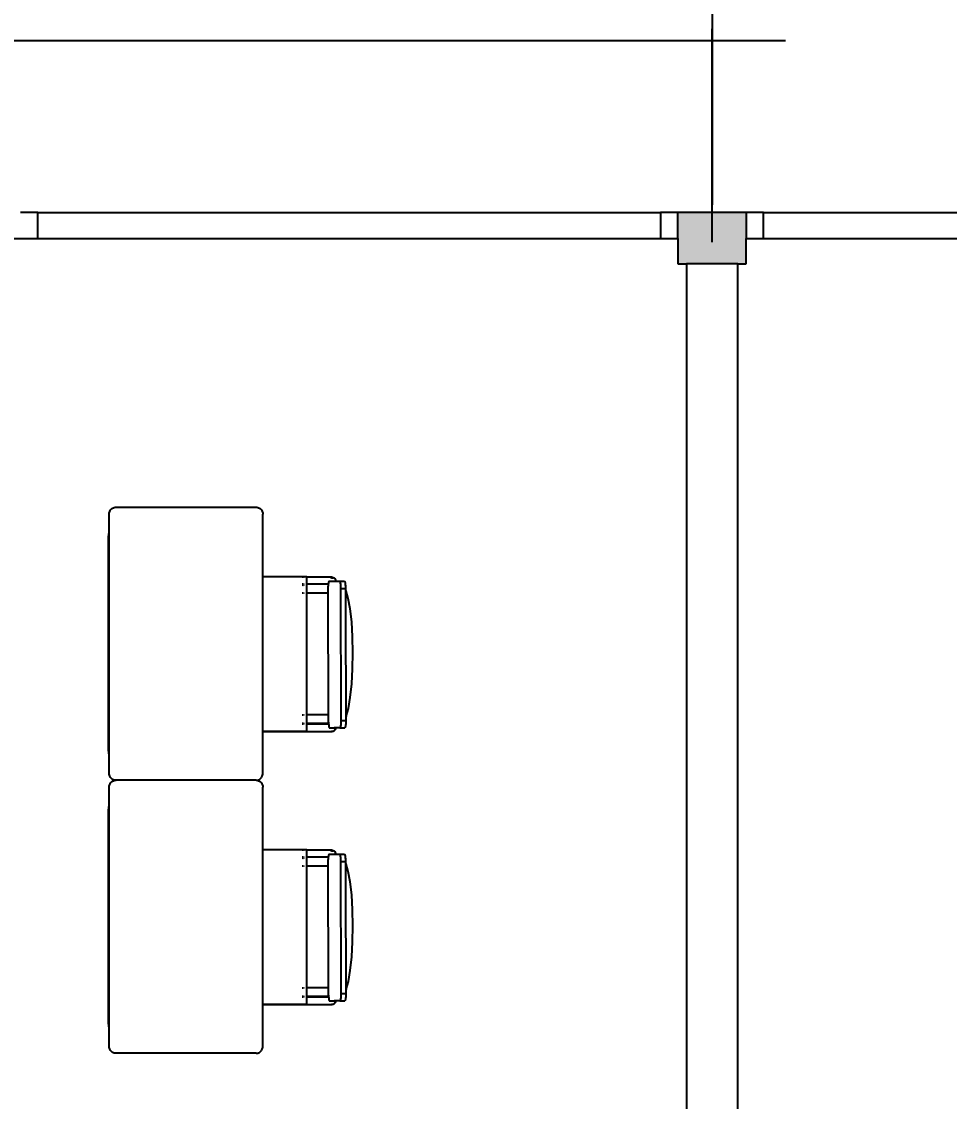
# Model space of a CAD drawing. Header units: metres. Extents: x 258817 to 259192, y 1878716 to 1878911.
# Drawn here: x 259021.927 to 259024.645, y 1878828.017 to 1878831.181 of the extents above; entities that cross this region are included whole.
import ezdxf

# ---------------------------------------------------------------- set-up
doc = ezdxf.new("R2010")
doc.units = ezdxf.units.M
doc.header["$MEASUREMENT"] = 0
for name, pattern in [('ACAD_ISO04W100', [30, 24, -3, 0, -3]), ('DASHED2', [0.375, 0.25, -0.125]), ('PHANTOM2', [1.25, 0.625, -0.125, 0.125, -0.125, 0.125, -0.125])]:
    doc.linetypes.add(name, pattern=pattern)
doc.layers.add('.3EJES', color=1, linetype='Continuous', lineweight=20)
for name, color, linetype in [('07-Ejes', 8, 'Continuous'), ('SectionCutEdges', 1, 'Continuous'), ('Vistas', 7, 'Continuous')]:
    doc.layers.add(name, color=color, linetype=linetype)
doc.styles.add('100 dani medio', font='trebuc.ttf', dxfattribs={"height": 2})
doc.styles.add('dani-100Textos', font='techb___.ttf', dxfattribs={"height": 0.25})
doc.dimstyles.new('A100', dxfattribs={"dimscale": 0, "dimtxt": 2.5, "dimasz": 1, "dimexe": 0.5, "dimexo": 0.625, "dimgap": 0.4, "dimtad": 1, "dimdsep": 46, "dimtxsty": '100 dani medio', "dimblk": 'ARCHTICK', "dimcen": 2.5, "dimclrd": 1, "dimclre": 1, "dimclrt": 3, "dimadec": 0, "dimazin": 0, "dimtfac": 1, "dimtmove": 1, "dimatfit": 3, "dimfxl": 1, "dimarcsym": 0})

# ---------------------------------------------------------------- blocks, each defined once
blk = doc.blocks.new('bANCAS')
for p, q in [((259022.1916, 1878829.7536), (259022.1938, 1878829.755)), ((259022.1938, 1878829.755), (259022.1961, 1878829.7562)), ((259022.1961, 1878829.7562), (259022.1986, 1878829.757)), ((259022.1986, 1878829.757), (259022.2012, 1878829.7576)), ((259022.2012, 1878829.7576), (259022.2038, 1878829.7577)), ((259022.2038, 1878829.7577), (259022.6138, 1878829.7577)), ((259022.6138, 1878829.7577), (259022.6164, 1878829.7576)), ((259022.6164, 1878829.7576), (259022.6189, 1878829.757)), ((259022.6189, 1878829.757), (259022.6214, 1878829.7562)), ((259022.6214, 1878829.7562), (259022.6238, 1878829.755)), ((259022.6238, 1878829.755), (259022.6259, 1878829.7536)), ((259022.1838, 1878829.7377), (259022.1839, 1878829.7403)), ((259022.1838, 1878828.9777), (259022.1838, 1878829.7377)), ((259022.1839, 1878829.7403), (259022.1844, 1878829.7429)), ((259022.1844, 1878829.7429), (259022.1853, 1878829.7454)), ((259022.1853, 1878829.7454), (259022.1864, 1878829.7477)), ((259022.1864, 1878829.7477), (259022.1879, 1878829.7499)), ((259022.1879, 1878829.7499), (259022.1896, 1878829.7519)), ((259022.1896, 1878829.7519), (259022.1916, 1878829.7536)), ((259022.6259, 1878829.7536), (259022.6279, 1878829.7519)), ((259022.6279, 1878829.7519), (259022.6296, 1878829.7499)), ((259022.6296, 1878829.7499), (259022.6311, 1878829.7477)), ((259022.6311, 1878829.7477), (259022.6322, 1878829.7454)), ((259022.6322, 1878829.7454), (259022.6331, 1878829.7429)), ((259022.6331, 1878829.7429), (259022.6336, 1878829.7403)), ((259022.6336, 1878829.7403), (259022.6338, 1878829.7377)), ((259022.6338, 1878828.9777), (259022.6338, 1878829.7377)), ((259022.1818, 1878829.6695), (259022.1824, 1878829.6783)), ((259022.1818, 1878829.0468), (259022.1818, 1878829.6695)), ((259022.1824, 1878829.6783), (259022.1838, 1878829.6851)), ((259022.7625, 1878829.5539), (259022.6338, 1878829.5539)), ((259022.7501, 1878829.5525), (259022.749, 1878829.5525)), ((259022.7518, 1878829.5525), (259022.7506, 1878829.5525)), ((259022.7531, 1878829.5525), (259022.7525, 1878829.5525)), ((259022.7549, 1878829.5525), (259022.7543, 1878829.5525)), ((259022.756, 1878829.5525), (259022.7554, 1878829.5525)), ((259022.7625, 1878829.5525), (259022.7625, 1878829.5539)), ((259022.8373, 1878829.5525), (259022.7625, 1878829.5525)), ((259022.7626, 1878829.5508), (259022.7625, 1878829.5525)), ((259022.7625, 1878829.5489), (259022.7626, 1878829.5508)), ((259022.7625, 1878829.1019), (259022.7625, 1878829.5489)), ((259022.8257, 1878829.5348), (259022.8255, 1878829.5335)), ((259022.8255, 1878829.5335), (259022.8255, 1878829.5325)), ((259022.8259, 1878829.5367), (259022.8257, 1878829.5352)), ((259022.8257, 1878829.5352), (259022.8257, 1878829.5348)), ((259022.826, 1878829.5376), (259022.8259, 1878829.5367)), ((259022.8261, 1878829.538), (259022.826, 1878829.5376)), ((259022.8263, 1878829.5391), (259022.8261, 1878829.538)), ((259022.8266, 1878829.54), (259022.8263, 1878829.5391)), ((259022.8269, 1878829.5406), (259022.8266, 1878829.54)), ((259022.8271, 1878829.541), (259022.8269, 1878829.5406)), ((259022.8274, 1878829.5411), (259022.8271, 1878829.541)), ((259022.8274, 1878829.5411), (259022.8471, 1878829.5412)), ((259022.8319, 1878829.5508), (259022.8322, 1878829.5511)), ((259022.8322, 1878829.5511), (259022.8344, 1878829.5521)), ((259022.8347, 1878829.5508), (259022.8349, 1878829.5509)), ((259022.8349, 1878829.5509), (259022.8372, 1878829.5512)), ((259022.8372, 1878829.5512), (259022.8395, 1878829.5508)), ((259022.8373, 1878829.5525), (259022.8399, 1878829.5521)), ((259022.8399, 1878829.5521), (259022.8423, 1878829.5508)), ((259022.8423, 1878829.5508), (259022.8443, 1878829.5489)), ((259022.8443, 1878829.5489), (259022.8459, 1878829.5465)), ((259022.8459, 1878829.5465), (259022.8468, 1878829.5436)), ((259022.8468, 1878829.5436), (259022.8471, 1878829.5412)), ((259022.8471, 1878829.5412), (259022.8586, 1878829.5412)), ((259022.8586, 1878829.5412), (259022.8727, 1878829.5413)), ((259022.8586, 1878829.5412), (259022.859, 1878829.541)), ((259022.859, 1878829.541), (259022.8593, 1878829.5405)), ((259022.8593, 1878829.5405), (259022.8597, 1878829.5396)), ((259022.8597, 1878829.5396), (259022.8601, 1878829.5383)), ((259022.8601, 1878829.5383), (259022.8604, 1878829.5367)), ((259022.8604, 1878829.5367), (259022.8607, 1878829.5348)), ((259022.8607, 1878829.5348), (259022.861, 1878829.5326)), ((259022.8727, 1878829.5413), (259022.8731, 1878829.5411)), ((259022.8731, 1878829.5411), (259022.8735, 1878829.5405)), ((259022.8735, 1878829.5405), (259022.8739, 1878829.5396)), ((259022.8739, 1878829.5396), (259022.8742, 1878829.5383)), ((259022.8742, 1878829.5383), (259022.8746, 1878829.5367)), ((259022.8746, 1878829.5367), (259022.8749, 1878829.5348)), ((259022.8749, 1878829.5348), (259022.8751, 1878829.5327)), ((259022.7501, 1878829.5322), (259022.749, 1878829.5322)), ((259022.7501, 1878829.5292), (259022.749, 1878829.5292)), ((259022.7501, 1878829.5063), (259022.749, 1878829.5063)), ((259022.7518, 1878829.5322), (259022.7506, 1878829.5322)), ((259022.7506, 1878829.5292), (259022.7518, 1878829.5292)), ((259022.7518, 1878829.5063), (259022.7506, 1878829.5063)), ((259022.7531, 1878829.5322), (259022.7525, 1878829.5322)), ((259022.7531, 1878829.5292), (259022.7525, 1878829.5292)), ((259022.7531, 1878829.5063), (259022.7525, 1878829.5063)), ((259022.7549, 1878829.5322), (259022.7543, 1878829.5322)), ((259022.7549, 1878829.5292), (259022.7543, 1878829.5292)), ((259022.7549, 1878829.5063), (259022.7543, 1878829.5063)), ((259022.756, 1878829.5322), (259022.7554, 1878829.5322)), ((259022.756, 1878829.5292), (259022.7554, 1878829.5292)), ((259022.756, 1878829.5063), (259022.7554, 1878829.5063)), ((259022.8254, 1878829.5322), (259022.7625, 1878829.5322)), ((259022.8253, 1878829.5063), (259022.7625, 1878829.5063)), ((259022.8253, 1878829.5292), (259022.8247, 1878829.5292)), ((259022.8254, 1878829.5307), (259022.8253, 1878829.5305)), ((259022.8253, 1878829.5305), (259022.8253, 1878829.5299)), ((259022.8253, 1878829.5299), (259022.8253, 1878829.5298)), ((259022.8253, 1878829.5298), (259022.8253, 1878829.5296)), ((259022.8253, 1878829.5296), (259022.8253, 1878829.5292)), ((259022.8253, 1878829.5292), (259022.8253, 1878829.5279)), ((259022.8253, 1878829.5279), (259022.8253, 1878829.526)), ((259022.8253, 1878829.5257), (259022.8253, 1878829.526)), ((259022.8253, 1878829.5226), (259022.8253, 1878829.5257)), ((259022.8253, 1878829.5193), (259022.8253, 1878829.5226)), ((259022.8253, 1878829.5159), (259022.8253, 1878829.5193)), ((259022.8253, 1878829.5128), (259022.8253, 1878829.5159)), ((259022.8253, 1878829.5101), (259022.8253, 1878829.5128)), ((259022.8253, 1878829.508), (259022.8253, 1878829.5101)), ((259022.8253, 1878829.5067), (259022.8253, 1878829.508)), ((259022.8253, 1878829.5063), (259022.8253, 1878829.5067)), ((259022.8262, 1878829.1494), (259022.8253, 1878829.5063)), ((259022.8255, 1878829.5325), (259022.8254, 1878829.5322)), ((259022.8254, 1878829.5322), (259022.8254, 1878829.5318)), ((259022.8254, 1878829.5318), (259022.8254, 1878829.5307)), ((259022.861, 1878829.5326), (259022.8612, 1878829.5302)), ((259022.8612, 1878829.5302), (259022.8614, 1878829.5277)), ((259022.8614, 1878829.5277), (259022.8615, 1878829.5249)), ((259022.8615, 1878829.5249), (259022.8616, 1878829.5221)), ((259022.8616, 1878829.5221), (259022.8616, 1878829.5192)), ((259022.8616, 1878829.5192), (259022.8758, 1878829.5193)), ((259022.8616, 1878829.5192), (259022.8626, 1878829.1332)), ((259022.8751, 1878829.5327), (259022.8753, 1878829.5303)), ((259022.8753, 1878829.5303), (259022.8755, 1878829.5277)), ((259022.8755, 1878829.5277), (259022.8757, 1878829.525)), ((259022.8757, 1878829.525), (259022.8757, 1878829.5222)), ((259022.8757, 1878829.5222), (259022.8758, 1878829.5193)), ((259022.8758, 1878829.5193), (259022.8758, 1878829.5158)), ((259022.8764, 1878829.5149), (259022.8758, 1878829.5158)), ((259022.8758, 1878829.5158), (259022.8758, 1878829.5157)), ((259022.8758, 1878829.5157), (259022.8758, 1878829.5132)), ((259022.8758, 1878829.5132), (259022.8758, 1878829.5068)), ((259022.8758, 1878829.5068), (259022.8758, 1878829.4984)), ((259022.8775, 1878829.5119), (259022.8764, 1878829.5149)), ((259022.8841, 1878829.4907), (259022.8775, 1878829.5119)), ((259022.8758, 1878829.4984), (259022.8758, 1878829.4978)), ((259022.8758, 1878829.4978), (259022.8759, 1878829.4797)), ((259022.8759, 1878829.4797), (259022.8759, 1878829.4664)), ((259022.8897, 1878829.4601), (259022.8841, 1878829.4907)), ((259022.8759, 1878829.4664), (259022.8759, 1878829.4564)), ((259022.8759, 1878829.4564), (259022.876, 1878829.4256)), ((259022.894, 1878829.4217), (259022.8897, 1878829.4601)), ((259022.876, 1878829.4256), (259022.876, 1878829.425)), ((259022.876, 1878829.425), (259022.8761, 1878829.3796)), ((259022.8967, 1878829.378), (259022.894, 1878829.4217)), ((259022.8761, 1878829.3796), (259022.8762, 1878829.359)), ((259022.8976, 1878829.3313), (259022.8967, 1878829.378)), ((259022.8762, 1878829.359), (259022.8763, 1878829.3073)), ((259022.8968, 1878829.2844), (259022.8976, 1878829.3313)), ((259022.8763, 1878829.3073), (259022.8764, 1878829.2831)), ((259022.8764, 1878829.2831), (259022.8765, 1878829.2411)), ((259022.8942, 1878829.2399), (259022.8968, 1878829.2844)), ((259022.8765, 1878829.2411), (259022.8765, 1878829.2364)), ((259022.8765, 1878829.2364), (259022.8765, 1878829.2078)), ((259022.89, 1878829.2005), (259022.8942, 1878829.2399)), ((259022.8765, 1878829.2078), (259022.8766, 1878829.1945)), ((259022.8766, 1878829.1945), (259022.8766, 1878829.1829)), ((259022.8845, 1878829.1684), (259022.89, 1878829.2005)), ((259022.8766, 1878829.1829), (259022.8766, 1878829.1641)), ((259022.8766, 1878829.1641), (259022.8767, 1878829.1612)), ((259022.8767, 1878829.1612), (259022.8767, 1878829.1534)), ((259022.878, 1878829.1455), (259022.8845, 1878829.1684)), ((259022.749, 1878829.1494), (259022.7501, 1878829.1494)), ((259022.7501, 1878829.1238), (259022.749, 1878829.1238)), ((259022.749, 1878829.1235), (259022.7501, 1878829.1235)), ((259022.7506, 1878829.1494), (259022.7518, 1878829.1494)), ((259022.7518, 1878829.1238), (259022.7506, 1878829.1238)), ((259022.7506, 1878829.1235), (259022.7518, 1878829.1235)), ((259022.7525, 1878829.1494), (259022.7531, 1878829.1494)), ((259022.7531, 1878829.1238), (259022.7525, 1878829.1238)), ((259022.7525, 1878829.1235), (259022.7531, 1878829.1235)), ((259022.7543, 1878829.1494), (259022.7549, 1878829.1494)), ((259022.7549, 1878829.1238), (259022.7543, 1878829.1238)), ((259022.7543, 1878829.1235), (259022.7549, 1878829.1235)), ((259022.7554, 1878829.1494), (259022.756, 1878829.1494)), ((259022.756, 1878829.1238), (259022.7554, 1878829.1238)), ((259022.7554, 1878829.1235), (259022.756, 1878829.1235)), ((259022.8262, 1878829.1494), (259022.7625, 1878829.1494)), ((259022.8263, 1878829.1238), (259022.7625, 1878829.1238)), ((259022.7625, 1878829.1235), (259022.8264, 1878829.1235)), ((259022.8262, 1878829.149), (259022.8262, 1878829.1494)), ((259022.8262, 1878829.1477), (259022.8262, 1878829.149)), ((259022.8262, 1878829.1456), (259022.8262, 1878829.1477)), ((259022.8262, 1878829.1477), (259022.8262, 1878829.1477)), ((259022.8262, 1878829.143), (259022.8262, 1878829.1456)), ((259022.8262, 1878829.1398), (259022.8262, 1878829.143)), ((259022.8262, 1878829.1365), (259022.8262, 1878829.1398)), ((259022.8262, 1878829.1331), (259022.8262, 1878829.1365)), ((259022.8262, 1878829.13), (259022.8262, 1878829.1331)), ((259022.8262, 1878829.1284), (259022.8262, 1878829.13)), ((259022.8262, 1878829.1284), (259022.8262, 1878829.1273)), ((259022.8262, 1878829.1273), (259022.8263, 1878829.1262)), ((259022.8263, 1878829.1262), (259022.8263, 1878829.1253)), ((259022.8263, 1878829.1253), (259022.8263, 1878829.1239)), ((259022.8263, 1878829.1239), (259022.8263, 1878829.1238)), ((259022.8263, 1878829.1238), (259022.8264, 1878829.1235)), ((259022.8264, 1878829.1235), (259022.8264, 1878829.1234)), ((259022.8264, 1878829.1234), (259022.8264, 1878829.1222)), ((259022.8264, 1878829.1222), (259022.8264, 1878829.1218)), ((259022.8622, 1878829.1222), (259022.862, 1878829.1198)), ((259022.8623, 1878829.1242), (259022.8622, 1878829.1222)), ((259022.8636, 1878829.1248), (259022.8623, 1878829.1242)), ((259022.8624, 1878829.1248), (259022.8623, 1878829.1242)), ((259022.8625, 1878829.1275), (259022.8624, 1878829.1248)), ((259022.8626, 1878829.1332), (259022.8625, 1878829.1303)), ((259022.8625, 1878829.1303), (259022.8625, 1878829.1275)), ((259022.8626, 1878829.1332), (259022.8767, 1878829.1332)), ((259022.8637, 1878829.1248), (259022.8636, 1878829.1248)), ((259022.8764, 1878829.1222), (259022.8761, 1878829.1198)), ((259022.8765, 1878829.1248), (259022.8764, 1878829.1222)), ((259022.8766, 1878829.1275), (259022.8765, 1878829.1248)), ((259022.8767, 1878829.1304), (259022.8766, 1878829.1275)), ((259022.8767, 1878829.1534), (259022.8767, 1878829.1464)), ((259022.8767, 1878829.1464), (259022.8767, 1878829.1425)), ((259022.8768, 1878829.1426), (259022.8767, 1878829.1425)), ((259022.8767, 1878829.1425), (259022.8767, 1878829.1332)), ((259022.8767, 1878829.1332), (259022.8767, 1878829.1304)), ((259022.878, 1878829.1455), (259022.8768, 1878829.1426)), ((259022.6338, 1878829.1019), (259022.7625, 1878829.1019)), ((259022.6338, 1878829.1005), (259022.8369, 1878829.1005)), ((259022.8264, 1878829.1218), (259022.8266, 1878829.1203)), ((259022.8266, 1878829.1203), (259022.8266, 1878829.1198)), ((259022.8266, 1878829.1198), (259022.8268, 1878829.1179)), ((259022.8268, 1878829.1179), (259022.8268, 1878829.1178)), ((259022.8268, 1878829.1178), (259022.827, 1878829.1162)), ((259022.827, 1878829.1162), (259022.8272, 1878829.115)), ((259022.8272, 1878829.115), (259022.8273, 1878829.1147)), ((259022.8273, 1878829.1147), (259022.8275, 1878829.1134)), ((259022.8275, 1878829.1134), (259022.8278, 1878829.1124)), ((259022.8278, 1878829.1124), (259022.828, 1878829.1119)), ((259022.828, 1878829.1119), (259022.8282, 1878829.1117)), ((259022.8282, 1878829.1117), (259022.8285, 1878829.1112)), ((259022.8285, 1878829.1112), (259022.8288, 1878829.1111)), ((259022.8288, 1878829.1111), (259022.843, 1878829.1111)), ((259022.8369, 1878829.1005), (259022.8351, 1878829.1009)), ((259022.8395, 1878829.1009), (259022.8369, 1878829.1005)), ((259022.842, 1878829.102), (259022.8395, 1878829.1009)), ((259022.8405, 1878829.1111), (259022.8404, 1878829.1111)), ((259022.8441, 1878829.1038), (259022.842, 1878829.102)), ((259022.8471, 1878829.1111), (259022.843, 1878829.1111)), ((259022.8458, 1878829.1061), (259022.8441, 1878829.1038)), ((259022.8468, 1878829.1089), (259022.8458, 1878829.1061)), ((259022.8471, 1878829.1111), (259022.8468, 1878829.1089)), ((259022.8596, 1878829.1112), (259022.8471, 1878829.1111)), ((259022.86, 1878829.1114), (259022.8596, 1878829.1112)), ((259022.8596, 1878829.1112), (259022.8738, 1878829.1112)), ((259022.8604, 1878829.1119), (259022.86, 1878829.1114)), ((259022.8608, 1878829.1129), (259022.8604, 1878829.1119)), ((259022.8611, 1878829.1141), (259022.8608, 1878829.1129)), ((259022.8614, 1878829.1157), (259022.8611, 1878829.1141)), ((259022.8617, 1878829.1176), (259022.8614, 1878829.1157)), ((259022.862, 1878829.1198), (259022.8617, 1878829.1176)), ((259022.8742, 1878829.1114), (259022.8738, 1878829.1112)), ((259022.8746, 1878829.112), (259022.8742, 1878829.1114)), ((259022.8749, 1878829.1129), (259022.8746, 1878829.112)), ((259022.8753, 1878829.1142), (259022.8749, 1878829.1129)), ((259022.8756, 1878829.1158), (259022.8753, 1878829.1142)), ((259022.8759, 1878829.1177), (259022.8756, 1878829.1158)), ((259022.8761, 1878829.1198), (259022.8759, 1878829.1177)), ((259022.1824, 1878829.038), (259022.1818, 1878829.0468)), ((259022.1838, 1878829.0312), (259022.1824, 1878829.038)), ((259022.1839, 1878828.9751), (259022.1838, 1878828.9777)), ((259022.1844, 1878828.9725), (259022.1839, 1878828.9751)), ((259022.1853, 1878828.9701), (259022.1844, 1878828.9725)), ((259022.1864, 1878828.9677), (259022.1853, 1878828.9701)), ((259022.1879, 1878828.9655), (259022.1864, 1878828.9677)), ((259022.1896, 1878828.9636), (259022.1879, 1878828.9655)), ((259022.6279, 1878828.9636), (259022.6296, 1878828.9655)), ((259022.6296, 1878828.9655), (259022.6311, 1878828.9677)), ((259022.6311, 1878828.9677), (259022.6322, 1878828.9701)), ((259022.6322, 1878828.9701), (259022.6331, 1878828.9725)), ((259022.6331, 1878828.9725), (259022.6336, 1878828.9751)), ((259022.6336, 1878828.9751), (259022.6338, 1878828.9777)), ((259022.1838, 1878828.9377), (259022.1839, 1878828.9403)), ((259022.1838, 1878828.1777), (259022.1838, 1878828.9377)), ((259022.1839, 1878828.9403), (259022.1844, 1878828.9429)), ((259022.1844, 1878828.9429), (259022.1853, 1878828.9454)), ((259022.1853, 1878828.9454), (259022.1864, 1878828.9477)), ((259022.1864, 1878828.9477), (259022.1879, 1878828.9499)), ((259022.1879, 1878828.9499), (259022.1896, 1878828.9519)), ((259022.1916, 1878828.9619), (259022.1896, 1878828.9636)), ((259022.1896, 1878828.9519), (259022.1916, 1878828.9536)), ((259022.1938, 1878828.9604), (259022.1916, 1878828.9619)), ((259022.1916, 1878828.9536), (259022.1938, 1878828.955)), ((259022.1961, 1878828.9592), (259022.1938, 1878828.9604)), ((259022.1938, 1878828.955), (259022.1961, 1878828.9562)), ((259022.1986, 1878828.9584), (259022.1961, 1878828.9592)), ((259022.1961, 1878828.9562), (259022.1986, 1878828.957)), ((259022.2012, 1878828.9579), (259022.1986, 1878828.9584)), ((259022.1986, 1878828.957), (259022.2012, 1878828.9576)), ((259022.2038, 1878828.9577), (259022.2012, 1878828.9579)), ((259022.2012, 1878828.9576), (259022.2038, 1878828.9577)), ((259022.6138, 1878828.9577), (259022.2038, 1878828.9577)), ((259022.6138, 1878828.9577), (259022.6164, 1878828.9579)), ((259022.6138, 1878828.9577), (259022.6164, 1878828.9576)), ((259022.6164, 1878828.9579), (259022.6189, 1878828.9584)), ((259022.6164, 1878828.9576), (259022.6189, 1878828.957)), ((259022.6189, 1878828.9584), (259022.6214, 1878828.9592)), ((259022.6189, 1878828.957), (259022.6214, 1878828.9562)), ((259022.6214, 1878828.9592), (259022.6238, 1878828.9604)), ((259022.6214, 1878828.9562), (259022.6238, 1878828.955)), ((259022.6238, 1878828.9604), (259022.6259, 1878828.9619)), ((259022.6238, 1878828.955), (259022.6259, 1878828.9536)), ((259022.6259, 1878828.9619), (259022.6279, 1878828.9636)), ((259022.6259, 1878828.9536), (259022.6279, 1878828.9519)), ((259022.6279, 1878828.9519), (259022.6296, 1878828.9499)), ((259022.6296, 1878828.9499), (259022.6311, 1878828.9477)), ((259022.6311, 1878828.9477), (259022.6322, 1878828.9454)), ((259022.6322, 1878828.9454), (259022.6331, 1878828.9429)), ((259022.6331, 1878828.9429), (259022.6336, 1878828.9403)), ((259022.6336, 1878828.9403), (259022.6338, 1878828.9377)), ((259022.6338, 1878828.1777), (259022.6338, 1878828.9377)), ((259022.1818, 1878828.8695), (259022.1824, 1878828.8783)), ((259022.1818, 1878828.2468), (259022.1818, 1878828.8695)), ((259022.1824, 1878828.8783), (259022.1838, 1878828.8851)), ((259022.7625, 1878828.7539), (259022.6338, 1878828.7539)), ((259022.7501, 1878828.7525), (259022.749, 1878828.7525)), ((259022.7518, 1878828.7525), (259022.7506, 1878828.7525)), ((259022.7531, 1878828.7525), (259022.7525, 1878828.7525)), ((259022.7549, 1878828.7525), (259022.7543, 1878828.7525)), ((259022.756, 1878828.7525), (259022.7554, 1878828.7525)), ((259022.7625, 1878828.7525), (259022.7625, 1878828.7539)), ((259022.8373, 1878828.7525), (259022.7625, 1878828.7525)), ((259022.7626, 1878828.7508), (259022.7625, 1878828.7525)), ((259022.7625, 1878828.7489), (259022.7626, 1878828.7508)), ((259022.7625, 1878828.3019), (259022.7625, 1878828.7489)), ((259022.8319, 1878828.7508), (259022.8322, 1878828.7511)), ((259022.8322, 1878828.7511), (259022.8344, 1878828.7521)), ((259022.8347, 1878828.7508), (259022.8349, 1878828.7509)), ((259022.8349, 1878828.7509), (259022.8372, 1878828.7512)), ((259022.8372, 1878828.7512), (259022.8395, 1878828.7508)), ((259022.8373, 1878828.7525), (259022.8399, 1878828.7521)), ((259022.8399, 1878828.7521), (259022.8423, 1878828.7508)), ((259022.8423, 1878828.7508), (259022.8443, 1878828.7489)), ((259022.8443, 1878828.7489), (259022.8459, 1878828.7465)), ((259022.8459, 1878828.7465), (259022.8468, 1878828.7436)), ((259022.8468, 1878828.7436), (259022.8471, 1878828.7412)), ((259022.7501, 1878828.7322), (259022.749, 1878828.7322)), ((259022.7501, 1878828.7292), (259022.749, 1878828.7292)), ((259022.7518, 1878828.7322), (259022.7506, 1878828.7322)), ((259022.7506, 1878828.7292), (259022.7518, 1878828.7292)), ((259022.7531, 1878828.7322), (259022.7525, 1878828.7322)), ((259022.7531, 1878828.7292), (259022.7525, 1878828.7292)), ((259022.7549, 1878828.7322), (259022.7543, 1878828.7322)), ((259022.7549, 1878828.7292), (259022.7543, 1878828.7292)), ((259022.756, 1878828.7322), (259022.7554, 1878828.7322)), ((259022.756, 1878828.7292), (259022.7554, 1878828.7292)), ((259022.8254, 1878828.7322), (259022.7625, 1878828.7322)), ((259022.8253, 1878828.7292), (259022.8247, 1878828.7292)), ((259022.8254, 1878828.7307), (259022.8253, 1878828.7305)), ((259022.8253, 1878828.7305), (259022.8253, 1878828.7299)), ((259022.8253, 1878828.7299), (259022.8253, 1878828.7298)), ((259022.8253, 1878828.7298), (259022.8253, 1878828.7296)), ((259022.8253, 1878828.7296), (259022.8253, 1878828.7292)), ((259022.8253, 1878828.7292), (259022.8253, 1878828.7279)), ((259022.8253, 1878828.7279), (259022.8253, 1878828.726)), ((259022.8253, 1878828.7257), (259022.8253, 1878828.726)), ((259022.8253, 1878828.7226), (259022.8253, 1878828.7257)), ((259022.8253, 1878828.7193), (259022.8253, 1878828.7226)), ((259022.8253, 1878828.7159), (259022.8253, 1878828.7193)), ((259022.8253, 1878828.7128), (259022.8253, 1878828.7159)), ((259022.8253, 1878828.7101), (259022.8253, 1878828.7128)), ((259022.8255, 1878828.7325), (259022.8254, 1878828.7322)), ((259022.8254, 1878828.7322), (259022.8254, 1878828.7318)), ((259022.8254, 1878828.7318), (259022.8254, 1878828.7307)), ((259022.8257, 1878828.7348), (259022.8255, 1878828.7335)), ((259022.8255, 1878828.7335), (259022.8255, 1878828.7325)), ((259022.8259, 1878828.7367), (259022.8257, 1878828.7352)), ((259022.8257, 1878828.7352), (259022.8257, 1878828.7348)), ((259022.826, 1878828.7376), (259022.8259, 1878828.7367)), ((259022.8261, 1878828.738), (259022.826, 1878828.7376)), ((259022.8263, 1878828.7391), (259022.8261, 1878828.738)), ((259022.8266, 1878828.74), (259022.8263, 1878828.7391)), ((259022.8269, 1878828.7406), (259022.8266, 1878828.74)), ((259022.8271, 1878828.741), (259022.8269, 1878828.7406)), ((259022.8274, 1878828.7411), (259022.8271, 1878828.741)), ((259022.8274, 1878828.7411), (259022.8471, 1878828.7412)), ((259022.8471, 1878828.7412), (259022.8586, 1878828.7412)), ((259022.8586, 1878828.7412), (259022.8727, 1878828.7413)), ((259022.8586, 1878828.7412), (259022.859, 1878828.741)), ((259022.859, 1878828.741), (259022.8593, 1878828.7405)), ((259022.8593, 1878828.7405), (259022.8597, 1878828.7396)), ((259022.8597, 1878828.7396), (259022.8601, 1878828.7383)), ((259022.8601, 1878828.7383), (259022.8604, 1878828.7367)), ((259022.8604, 1878828.7367), (259022.8607, 1878828.7348)), ((259022.8607, 1878828.7348), (259022.861, 1878828.7326)), ((259022.861, 1878828.7326), (259022.8612, 1878828.7302)), ((259022.8612, 1878828.7302), (259022.8614, 1878828.7277)), ((259022.8614, 1878828.7277), (259022.8615, 1878828.7249)), ((259022.8615, 1878828.7249), (259022.8616, 1878828.7221)), ((259022.8616, 1878828.7221), (259022.8616, 1878828.7192)), ((259022.8616, 1878828.7192), (259022.8758, 1878828.7193)), ((259022.8616, 1878828.7192), (259022.8626, 1878828.3332)), ((259022.8727, 1878828.7413), (259022.8731, 1878828.7411)), ((259022.8731, 1878828.7411), (259022.8735, 1878828.7405)), ((259022.8735, 1878828.7405), (259022.8739, 1878828.7396)), ((259022.8739, 1878828.7396), (259022.8742, 1878828.7383)), ((259022.8742, 1878828.7383), (259022.8746, 1878828.7367)), ((259022.8746, 1878828.7367), (259022.8749, 1878828.7348)), ((259022.8749, 1878828.7348), (259022.8751, 1878828.7327)), ((259022.8751, 1878828.7327), (259022.8753, 1878828.7303)), ((259022.8753, 1878828.7303), (259022.8755, 1878828.7277)), ((259022.8755, 1878828.7277), (259022.8757, 1878828.725)), ((259022.8757, 1878828.725), (259022.8757, 1878828.7222)), ((259022.8757, 1878828.7222), (259022.8758, 1878828.7193)), ((259022.8758, 1878828.7193), (259022.8758, 1878828.7158)), ((259022.8764, 1878828.7149), (259022.8758, 1878828.7158)), ((259022.8758, 1878828.7158), (259022.8758, 1878828.7157)), ((259022.8758, 1878828.7157), (259022.8758, 1878828.7132)), ((259022.8758, 1878828.7132), (259022.8758, 1878828.7068)), ((259022.8775, 1878828.7119), (259022.8764, 1878828.7149)), ((259022.8841, 1878828.6907), (259022.8775, 1878828.7119)), ((259022.7501, 1878828.7063), (259022.749, 1878828.7063)), ((259022.7518, 1878828.7063), (259022.7506, 1878828.7063)), ((259022.7531, 1878828.7063), (259022.7525, 1878828.7063)), ((259022.7549, 1878828.7063), (259022.7543, 1878828.7063)), ((259022.756, 1878828.7063), (259022.7554, 1878828.7063)), ((259022.8253, 1878828.7063), (259022.7625, 1878828.7063)), ((259022.8253, 1878828.708), (259022.8253, 1878828.7101)), ((259022.8253, 1878828.7067), (259022.8253, 1878828.708)), ((259022.8253, 1878828.7063), (259022.8253, 1878828.7067)), ((259022.8262, 1878828.3494), (259022.8253, 1878828.7063)), ((259022.8758, 1878828.7068), (259022.8758, 1878828.6984)), ((259022.8758, 1878828.6984), (259022.8758, 1878828.6978)), ((259022.8758, 1878828.6978), (259022.8759, 1878828.6797)), ((259022.8759, 1878828.6797), (259022.8759, 1878828.6664)), ((259022.8897, 1878828.6601), (259022.8841, 1878828.6907)), ((259022.8759, 1878828.6664), (259022.8759, 1878828.6564)), ((259022.8759, 1878828.6564), (259022.876, 1878828.6256)), ((259022.894, 1878828.6217), (259022.8897, 1878828.6601)), ((259022.876, 1878828.6256), (259022.876, 1878828.625)), ((259022.876, 1878828.625), (259022.8761, 1878828.5796)), ((259022.8967, 1878828.578), (259022.894, 1878828.6217)), ((259022.8761, 1878828.5796), (259022.8762, 1878828.559)), ((259022.8762, 1878828.559), (259022.8763, 1878828.5073)), ((259022.8976, 1878828.5313), (259022.8967, 1878828.578)), ((259022.8968, 1878828.4844), (259022.8976, 1878828.5313)), ((259022.8763, 1878828.5073), (259022.8764, 1878828.4831)), ((259022.8764, 1878828.4831), (259022.8765, 1878828.4411)), ((259022.8942, 1878828.4399), (259022.8968, 1878828.4844)), ((259022.8765, 1878828.4411), (259022.8765, 1878828.4364)), ((259022.8765, 1878828.4364), (259022.8765, 1878828.4078)), ((259022.89, 1878828.4005), (259022.8942, 1878828.4399)), ((259022.8765, 1878828.4078), (259022.8766, 1878828.3945)), ((259022.8766, 1878828.3945), (259022.8766, 1878828.3829)), ((259022.8845, 1878828.3684), (259022.89, 1878828.4005)), ((259022.8766, 1878828.3829), (259022.8766, 1878828.3641)), ((259022.8766, 1878828.3641), (259022.8767, 1878828.3612)), ((259022.878, 1878828.3455), (259022.8845, 1878828.3684)), ((259022.749, 1878828.3494), (259022.7501, 1878828.3494)), ((259022.7506, 1878828.3494), (259022.7518, 1878828.3494)), ((259022.7525, 1878828.3494), (259022.7531, 1878828.3494)), ((259022.7543, 1878828.3494), (259022.7549, 1878828.3494)), ((259022.7554, 1878828.3494), (259022.756, 1878828.3494)), ((259022.8262, 1878828.3494), (259022.7625, 1878828.3494)), ((259022.8262, 1878828.349), (259022.8262, 1878828.3494)), ((259022.8262, 1878828.3477), (259022.8262, 1878828.349)), ((259022.8262, 1878828.3456), (259022.8262, 1878828.3477)), ((259022.8262, 1878828.3477), (259022.8262, 1878828.3477)), ((259022.8262, 1878828.343), (259022.8262, 1878828.3456)), ((259022.8262, 1878828.3398), (259022.8262, 1878828.343)), ((259022.8262, 1878828.3365), (259022.8262, 1878828.3398)), ((259022.8262, 1878828.3331), (259022.8262, 1878828.3365)), ((259022.8262, 1878828.33), (259022.8262, 1878828.3331)), ((259022.8626, 1878828.3332), (259022.8625, 1878828.3303)), ((259022.8626, 1878828.3332), (259022.8767, 1878828.3332)), ((259022.8767, 1878828.3612), (259022.8767, 1878828.3534)), ((259022.8767, 1878828.3534), (259022.8767, 1878828.3464)), ((259022.8767, 1878828.3464), (259022.8767, 1878828.3425)), ((259022.8768, 1878828.3426), (259022.8767, 1878828.3425)), ((259022.8767, 1878828.3425), (259022.8767, 1878828.3332)), ((259022.8767, 1878828.3332), (259022.8767, 1878828.3304)), ((259022.878, 1878828.3455), (259022.8768, 1878828.3426)), ((259022.6338, 1878828.3019), (259022.7625, 1878828.3019)), ((259022.6338, 1878828.3005), (259022.8369, 1878828.3005)), ((259022.7501, 1878828.3238), (259022.749, 1878828.3238)), ((259022.749, 1878828.3235), (259022.7501, 1878828.3235)), ((259022.7518, 1878828.3238), (259022.7506, 1878828.3238)), ((259022.7506, 1878828.3235), (259022.7518, 1878828.3235)), ((259022.7531, 1878828.3238), (259022.7525, 1878828.3238)), ((259022.7525, 1878828.3235), (259022.7531, 1878828.3235)), ((259022.7549, 1878828.3238), (259022.7543, 1878828.3238)), ((259022.7543, 1878828.3235), (259022.7549, 1878828.3235)), ((259022.756, 1878828.3238), (259022.7554, 1878828.3238)), ((259022.7554, 1878828.3235), (259022.756, 1878828.3235)), ((259022.8263, 1878828.3238), (259022.7625, 1878828.3238)), ((259022.7625, 1878828.3235), (259022.8264, 1878828.3235)), ((259022.8262, 1878828.3284), (259022.8262, 1878828.33)), ((259022.8262, 1878828.3284), (259022.8262, 1878828.3273)), ((259022.8262, 1878828.3273), (259022.8263, 1878828.3262)), ((259022.8263, 1878828.3262), (259022.8263, 1878828.3253)), ((259022.8263, 1878828.3253), (259022.8263, 1878828.3239)), ((259022.8263, 1878828.3239), (259022.8263, 1878828.3238)), ((259022.8263, 1878828.3238), (259022.8264, 1878828.3235)), ((259022.8264, 1878828.3235), (259022.8264, 1878828.3234)), ((259022.8264, 1878828.3234), (259022.8264, 1878828.3222)), ((259022.8264, 1878828.3222), (259022.8264, 1878828.3218)), ((259022.8264, 1878828.3218), (259022.8266, 1878828.3203)), ((259022.8266, 1878828.3203), (259022.8266, 1878828.3198)), ((259022.8266, 1878828.3198), (259022.8268, 1878828.3179)), ((259022.8268, 1878828.3179), (259022.8268, 1878828.3178)), ((259022.8268, 1878828.3178), (259022.827, 1878828.3162)), ((259022.827, 1878828.3162), (259022.8272, 1878828.315)), ((259022.8272, 1878828.315), (259022.8273, 1878828.3147)), ((259022.8273, 1878828.3147), (259022.8275, 1878828.3134)), ((259022.8275, 1878828.3134), (259022.8278, 1878828.3124)), ((259022.8278, 1878828.3124), (259022.828, 1878828.3119)), ((259022.828, 1878828.3119), (259022.8282, 1878828.3117)), ((259022.8282, 1878828.3117), (259022.8285, 1878828.3112)), ((259022.8285, 1878828.3112), (259022.8288, 1878828.3111)), ((259022.8288, 1878828.3111), (259022.843, 1878828.3111)), ((259022.8369, 1878828.3005), (259022.8351, 1878828.3009)), ((259022.8395, 1878828.3009), (259022.8369, 1878828.3005)), ((259022.842, 1878828.302), (259022.8395, 1878828.3009)), ((259022.8405, 1878828.3111), (259022.8404, 1878828.3111)), ((259022.8441, 1878828.3038), (259022.842, 1878828.302)), ((259022.8471, 1878828.3111), (259022.843, 1878828.3111)), ((259022.8458, 1878828.3061), (259022.8441, 1878828.3038)), ((259022.8468, 1878828.3089), (259022.8458, 1878828.3061)), ((259022.8471, 1878828.3111), (259022.8468, 1878828.3089)), ((259022.8596, 1878828.3112), (259022.8471, 1878828.3111)), ((259022.86, 1878828.3114), (259022.8596, 1878828.3112)), ((259022.8596, 1878828.3112), (259022.8738, 1878828.3112)), ((259022.8604, 1878828.3119), (259022.86, 1878828.3114)), ((259022.8608, 1878828.3129), (259022.8604, 1878828.3119)), ((259022.8611, 1878828.3141), (259022.8608, 1878828.3129)), ((259022.8614, 1878828.3157), (259022.8611, 1878828.3141)), ((259022.8617, 1878828.3176), (259022.8614, 1878828.3157)), ((259022.862, 1878828.3198), (259022.8617, 1878828.3176)), ((259022.8622, 1878828.3222), (259022.862, 1878828.3198)), ((259022.8623, 1878828.3242), (259022.8622, 1878828.3222)), ((259022.8636, 1878828.3248), (259022.8623, 1878828.3242)), ((259022.8624, 1878828.3248), (259022.8623, 1878828.3242)), ((259022.8625, 1878828.3275), (259022.8624, 1878828.3248)), ((259022.8625, 1878828.3303), (259022.8625, 1878828.3275)), ((259022.8637, 1878828.3248), (259022.8636, 1878828.3248)), ((259022.8742, 1878828.3114), (259022.8738, 1878828.3112)), ((259022.8746, 1878828.312), (259022.8742, 1878828.3114)), ((259022.8749, 1878828.3129), (259022.8746, 1878828.312)), ((259022.8753, 1878828.3142), (259022.8749, 1878828.3129)), ((259022.8756, 1878828.3158), (259022.8753, 1878828.3142)), ((259022.8759, 1878828.3177), (259022.8756, 1878828.3158)), ((259022.8761, 1878828.3198), (259022.8759, 1878828.3177)), ((259022.8764, 1878828.3222), (259022.8761, 1878828.3198)), ((259022.8765, 1878828.3248), (259022.8764, 1878828.3222)), ((259022.8766, 1878828.3275), (259022.8765, 1878828.3248)), ((259022.8767, 1878828.3304), (259022.8766, 1878828.3275)), ((259022.1824, 1878828.238), (259022.1818, 1878828.2468)), ((259022.1838, 1878828.2312), (259022.1824, 1878828.238)), ((259022.1839, 1878828.1751), (259022.1838, 1878828.1777)), ((259022.1844, 1878828.1725), (259022.1839, 1878828.1751)), ((259022.6331, 1878828.1725), (259022.6336, 1878828.1751)), ((259022.6336, 1878828.1751), (259022.6338, 1878828.1777)), ((259022.1853, 1878828.1701), (259022.1844, 1878828.1725)), ((259022.1864, 1878828.1677), (259022.1853, 1878828.1701)), ((259022.1879, 1878828.1655), (259022.1864, 1878828.1677)), ((259022.1896, 1878828.1636), (259022.1879, 1878828.1655)), ((259022.1916, 1878828.1619), (259022.1896, 1878828.1636)), ((259022.1938, 1878828.1604), (259022.1916, 1878828.1619)), ((259022.1961, 1878828.1592), (259022.1938, 1878828.1604)), ((259022.1986, 1878828.1584), (259022.1961, 1878828.1592)), ((259022.2012, 1878828.1579), (259022.1986, 1878828.1584)), ((259022.2038, 1878828.1577), (259022.2012, 1878828.1579)), ((259022.6138, 1878828.1577), (259022.2038, 1878828.1577)), ((259022.6138, 1878828.1577), (259022.6164, 1878828.1579)), ((259022.6164, 1878828.1579), (259022.6189, 1878828.1584)), ((259022.6189, 1878828.1584), (259022.6214, 1878828.1592)), ((259022.6214, 1878828.1592), (259022.6238, 1878828.1604)), ((259022.6238, 1878828.1604), (259022.6259, 1878828.1619)), ((259022.6259, 1878828.1619), (259022.6279, 1878828.1636)), ((259022.6279, 1878828.1636), (259022.6296, 1878828.1655)), ((259022.6296, 1878828.1655), (259022.6311, 1878828.1677)), ((259022.6311, 1878828.1677), (259022.6322, 1878828.1701)), ((259022.6322, 1878828.1701), (259022.6331, 1878828.1725))]:
    blk.add_line(p, q)
blk = doc.blocks.new('_ArchTick')
at = {"color": 0, "linetype": 'ByBlock', "const_width": 0.15}
blk.add_lwpolyline([(-0.5, -0.5), (0.5, 0.5)], dxfattribs=at)
blk = doc.blocks.new('*D160')
at = {"layer": 'Defpoints', "color": 0, "transparency": 16777216}
for p in [(259023.9496, 1878831.5721), (259031.9696, 1878830.6218), (259023.9496, 1878830.4718)]:
    blk.add_point(p, dxfattribs=at)
at = {"layer": 'Vistas', "color": 1, "linetype": 'PHANTOM2', "lineweight": -2, "transparency": 16777216}
for p, q in [((259023.9496, 1878830.5343), (259023.9496, 1878831.6221)), ((259031.9696, 1878830.6843), (259031.9696, 1878831.6221))]:
    blk.add_line(p, q, dxfattribs=at)
at = {"layer": 'Vistas', "color": 1, "lineweight": -2, "transparency": 16777216}
blk.add_line((259031.9696, 1878831.5721), (259023.9496, 1878831.5721), dxfattribs=at)
at = {"layer": 'Vistas', "color": 1, "lineweight": -2, "transparency": 16777216, "xscale": 0.1, "yscale": 0.1, "zscale": 0.1, "rotation": 180}
blk.add_blockref('_ArchTick', (259023.9496, 1878831.5721), dxfattribs=at)
at = {"layer": 'Vistas', "color": 1, "lineweight": -2, "transparency": 16777216, "xscale": 0.1, "yscale": 0.1, "zscale": 0.1}
blk.add_blockref('_ArchTick', (259031.9696, 1878831.5721), dxfattribs=at)
at = {"layer": 'Vistas', "color": 3, "transparency": 16777216, "insert": (259027.9596, 1878831.7138), "char_height": 0.2, "attachment_point": 5, "style": '100 dani medio'}
blk.add_mtext('8.02', dxfattribs=at)
blk = doc.blocks.new('*D161')
at = {"layer": 'Defpoints', "color": 0, "transparency": 16777216}
for p in [(259015.8996, 1878831.5721), (259015.8996, 1878830.4718), (259023.9496, 1878830.4718)]:
    blk.add_point(p, dxfattribs=at)
at = {"layer": 'Vistas', "color": 1, "linetype": 'PHANTOM2', "lineweight": -2, "transparency": 16777216}
for p, q in [((259015.8996, 1878830.5343), (259015.8996, 1878831.6221)), ((259023.9496, 1878830.5343), (259023.9496, 1878831.6221))]:
    blk.add_line(p, q, dxfattribs=at)
at = {"layer": 'Vistas', "color": 1, "lineweight": -2, "transparency": 16777216}
blk.add_line((259023.9496, 1878831.5721), (259015.8996, 1878831.5721), dxfattribs=at)
at = {"layer": 'Vistas', "color": 1, "lineweight": -2, "transparency": 16777216, "xscale": 0.1, "yscale": 0.1, "zscale": 0.1, "rotation": 180}
blk.add_blockref('_ArchTick', (259015.8996, 1878831.5721), dxfattribs=at)
at = {"layer": 'Vistas', "color": 1, "lineweight": -2, "transparency": 16777216, "xscale": 0.1, "yscale": 0.1, "zscale": 0.1}
blk.add_blockref('_ArchTick', (259023.9496, 1878831.5721), dxfattribs=at)
at = {"layer": 'Vistas', "color": 3, "transparency": 16777216, "insert": (259019.9246, 1878831.7138), "char_height": 0.2, "attachment_point": 5, "style": '100 dani medio'}
blk.add_mtext('8.05', dxfattribs=at)
blk = doc.blocks.new('eje numero')
at = {"layer": '07-Ejes'}
h = blk.add_hatch(color=1, dxfattribs=at)
h.dxf.hatch_style = 1
h.paths.add_polyline_path([(496.1157, 205.5492), (496.1157, 205.4992, -0.414214), (496.3657, 205.2492), (496.4157, 205.2492, 0.414214)])
h.paths.add_polyline_path([(495.8657, 205.2492), (495.8157, 205.2492, 0.414214), (496.1157, 204.9492), (496.1157, 204.9992, -0.414214)])
at = {"layer": '07-Ejes', "color": 1}
for points in [[(496.1157, 205.6513), (496.1157, 205.438)], [(495.7007, 205.2492), (495.9228, 205.2492)], [(496.3158, 205.2492), (496.5378, 205.2492)]]:
    blk.add_lwpolyline(points, dxfattribs=at)
for radius in [0.3, 0.25]:
    blk.add_circle((496.1157, 205.2492), radius, dxfattribs=at)
blk = doc.blocks.new('*U167')
at = {"color": 1, "linetype": 'ACAD_ISO04W100', "ltscale": 0.1}
blk.add_lwpolyline([(0, 0.7115), (0, -1.7112)], dxfattribs=at)
at = {"layer": '.3EJES', "xscale": 0.8340043413883207, "yscale": 0.8340043413883207, "zscale": 0.8340043413883207}
blk.add_blockref('eje numero', (-413.7626, -170.278), dxfattribs=at)
at = {"style": 'dani-100Textos'}
blk.add_attdef('1', (-0.0854, 0.781), '', height=0.25, dxfattribs=at)

msp = doc.modelspace()

# ---------------------------------------------------------------- hatches: boundary and pattern name
at = {"layer": 'Vistas'}
h = msp.add_hatch(color=256, dxfattribs=at)
h.dxf.hatch_style = 1
h.paths.add_polyline_path([(259020.0496, 1878830.621), (259019.8496, 1878830.621), (259019.8496, 1878830.5448), (259019.8496, 1878830.471), (259020.0496, 1878830.471), (259020.0496, 1878830.5448)])
h.paths.add_polyline_path([(259024.0496, 1878830.621), (259023.8496, 1878830.621), (259023.8496, 1878830.5448), (259023.8496, 1878830.471), (259023.8746, 1878830.471), (259024.0246, 1878830.471), (259024.0496, 1878830.471), (259024.0496, 1878830.5448)])
h.paths.add_polyline_path([(259028.0996, 1878830.621), (259027.8996, 1878830.621), (259027.8996, 1878830.5448), (259027.8996, 1878830.471), (259028.0996, 1878830.471), (259028.0996, 1878830.5448)])
h.paths.add_polyline_path([(259032.0446, 1878830.621), (259031.8446, 1878830.621), (259031.8446, 1878830.5448), (259031.8446, 1878830.471), (259031.8946, 1878830.471), (259032.0446, 1878830.471)])
h.paths.add_polyline_path([(259032.0446, 1878827.711), (259031.8946, 1878827.711), (259031.8946, 1878827.511), (259032.0446, 1878827.511)])
h.paths.add_polyline_path([(259032.0446, 1878824.751), (259031.8946, 1878824.751), (259031.8446, 1878824.751), (259031.8446, 1878824.6772), (259031.8446, 1878824.601), (259032.0446, 1878824.601)])
h.paths.add_polyline_path([(259031.90456, 1878822.84672), (259031.91441, 1878822.87049), (259031.91777, 1878822.896), (259031.91441, 1878822.92151), (259031.90456, 1878822.94529), (259031.8889, 1878822.9657), (259031.86848, 1878822.98137), (259031.84471, 1878822.99121), (259031.8192, 1878822.99457), (259031.79369, 1878822.99121), (259031.76992, 1878822.98137), (259031.7495, 1878822.9657), (259031.73384, 1878822.94529), (259031.72399, 1878822.92151), (259031.72063, 1878822.896), (259031.72399, 1878822.87049), (259031.73384, 1878822.84672), (259031.7495, 1878822.8263), (259031.76992, 1878822.81064), (259031.79369, 1878822.80079), (259031.8192, 1878822.79743), (259031.84471, 1878822.80079), (259031.86848, 1878822.81064), (259031.8889, 1878822.8263)])
h.paths.add_polyline_path([(259028.72124, 1878822.896), (259028.71788, 1878822.92151), (259028.70803, 1878822.94529), (259028.69237, 1878822.9657), (259028.67195, 1878822.98137), (259028.64818, 1878822.99121), (259028.62267, 1878822.99457), (259028.59716, 1878822.99121), (259028.57338, 1878822.98137), (259028.55297, 1878822.9657), (259028.53731, 1878822.94529), (259028.52746, 1878822.92151), (259028.5241, 1878822.896), (259028.52746, 1878822.87049), (259028.53731, 1878822.84672), (259028.55297, 1878822.8263), (259028.57338, 1878822.81064), (259028.59716, 1878822.80079), (259028.62267, 1878822.79743), (259028.64818, 1878822.80079), (259028.67195, 1878822.81064), (259028.69237, 1878822.8263), (259028.70803, 1878822.84672), (259028.71788, 1878822.87049)])
h.paths.add_polyline_path([(259028.0996, 1878824.751), (259027.8996, 1878824.751), (259027.8996, 1878824.6772), (259027.8996, 1878824.601), (259028.0996, 1878824.601), (259028.0996, 1878824.6772)])
h.paths.add_polyline_path([(259025.38325, 1878822.84672), (259025.39309, 1878822.87049), (259025.39645, 1878822.896), (259025.39309, 1878822.92151), (259025.38325, 1878822.94529), (259025.36758, 1878822.9657), (259025.34717, 1878822.98137), (259025.3234, 1878822.99121), (259025.29788, 1878822.99457), (259025.27237, 1878822.99121), (259025.2486, 1878822.98137), (259025.22819, 1878822.9657), (259025.21252, 1878822.94529), (259025.20267, 1878822.92151), (259025.19932, 1878822.896), (259025.20267, 1878822.87049), (259025.21252, 1878822.84672), (259025.22819, 1878822.8263), (259025.2486, 1878822.81064), (259025.27237, 1878822.80079), (259025.29788, 1878822.79743), (259025.3234, 1878822.80079), (259025.34717, 1878822.81064), (259025.36758, 1878822.8263)])
h.paths.add_polyline_path([(259025.2496, 1878824.6772), (259025.2496, 1878824.751), (259025.0496, 1878824.751), (259025.0496, 1878824.661), (259025.0496, 1878824.601), (259025.2496, 1878824.601)])
h.paths.add_polyline_path([(259022.00145, 1878822.896), (259021.99809, 1878822.92151), (259021.98825, 1878822.94529), (259021.97258, 1878822.9657), (259021.95217, 1878822.98137), (259021.9284, 1878822.99121), (259021.90288, 1878822.99457), (259021.87737, 1878822.99121), (259021.8536, 1878822.98137), (259021.83319, 1878822.9657), (259021.81752, 1878822.94529), (259021.80767, 1878822.92151), (259021.80432, 1878822.896), (259021.80767, 1878822.87049), (259021.81752, 1878822.84672), (259021.83319, 1878822.8263), (259021.8536, 1878822.81064), (259021.87737, 1878822.80079), (259021.90288, 1878822.79743), (259021.9284, 1878822.80079), (259021.95217, 1878822.81064), (259021.97258, 1878822.8263), (259021.98825, 1878822.84672), (259021.99809, 1878822.87049)])
h.paths.add_polyline_path([(259024.0496, 1878824.661), (259024.0496, 1878824.751), (259024.0246, 1878824.751), (259023.8746, 1878824.751), (259023.8496, 1878824.751), (259023.8496, 1878824.6772), (259023.8496, 1878824.601), (259024.0496, 1878824.601)])
h.paths.add_polyline_path([(259024.0246, 1878827.711), (259023.8746, 1878827.711), (259023.8746, 1878827.511), (259024.0246, 1878827.511)])
h.paths.add_polyline_path([(259018.67309, 1878822.92151), (259018.66325, 1878822.94529), (259018.64758, 1878822.9657), (259018.62717, 1878822.98137), (259018.6034, 1878822.99121), (259018.57788, 1878822.99457), (259018.55237, 1878822.99121), (259018.5286, 1878822.98137), (259018.50819, 1878822.9657), (259018.49252, 1878822.94529), (259018.48267, 1878822.92151), (259018.47932, 1878822.896), (259018.48267, 1878822.87049), (259018.49252, 1878822.84672), (259018.50819, 1878822.8263), (259018.5286, 1878822.81064), (259018.55237, 1878822.80079), (259018.57788, 1878822.79743), (259018.6034, 1878822.80079), (259018.62717, 1878822.81064), (259018.64758, 1878822.8263), (259018.66325, 1878822.84672), (259018.67309, 1878822.87049), (259018.67645, 1878822.896)])
h.paths.add_polyline_path([(259020.0496, 1878824.6772), (259020.0496, 1878824.751), (259019.8496, 1878824.751), (259019.8496, 1878824.6772), (259019.8496, 1878824.601), (259020.0496, 1878824.601)])
h.paths.add_polyline_path([(259017.1996, 1878824.6772), (259017.1996, 1878824.751), (259016.9996, 1878824.751), (259016.9996, 1878824.661), (259016.9996, 1878824.601), (259017.1996, 1878824.601)])
h.paths.add_polyline_path([(259015.23838, 1878822.92151), (259015.22853, 1878822.94529), (259015.21287, 1878822.9657), (259015.19245, 1878822.98137), (259015.16868, 1878822.99121), (259015.14317, 1878822.99457), (259015.11766, 1878822.99121), (259015.09388, 1878822.98137), (259015.07347, 1878822.9657), (259015.05781, 1878822.94529), (259015.04796, 1878822.92151), (259015.0446, 1878822.896), (259015.04796, 1878822.87049), (259015.05781, 1878822.84672), (259015.07347, 1878822.8263), (259015.09388, 1878822.81064), (259015.11766, 1878822.80079), (259015.14317, 1878822.79743), (259015.16868, 1878822.80079), (259015.19245, 1878822.81064), (259015.21287, 1878822.8263), (259015.22853, 1878822.84672), (259015.23838, 1878822.87049), (259015.24174, 1878822.896)])
h.paths.add_polyline_path([(259012.23521, 1878822.87049), (259012.23857, 1878822.896), (259012.23521, 1878822.92151), (259012.22536, 1878822.94529), (259012.2097, 1878822.9657), (259012.18928, 1878822.98137), (259012.16551, 1878822.99121), (259012.14, 1878822.99457), (259012.11449, 1878822.99121), (259012.09072, 1878822.98137), (259012.0703, 1878822.9657), (259012.05464, 1878822.94529), (259012.04479, 1878822.92151), (259012.04143, 1878822.896), (259012.04479, 1878822.87049), (259012.05464, 1878822.84672), (259012.0703, 1878822.8263), (259012.09072, 1878822.81064), (259012.11449, 1878822.80079), (259012.14, 1878822.79743), (259012.16551, 1878822.80079), (259012.18928, 1878822.81064), (259012.2097, 1878822.8263), (259012.22536, 1878822.84672)])
h.paths.add_polyline_path([(259012.1146, 1878824.751), (259012.0646, 1878824.751), (259011.9146, 1878824.751), (259011.9146, 1878824.6264), (259011.9146, 1878824.601), (259012.1146, 1878824.601)])
h.paths.add_polyline_path([(259012.0646, 1878827.711), (259011.9146, 1878827.711), (259011.9146, 1878827.511), (259012.0646, 1878827.511)])
h.paths.add_polyline_path([(259015.9746, 1878827.711), (259015.8246, 1878827.711), (259015.8246, 1878827.511), (259015.9746, 1878827.511)])
h.paths.add_polyline_path([(259012.1146, 1878830.621), (259011.9146, 1878830.621), (259011.9146, 1878830.546), (259011.9146, 1878830.471), (259012.0646, 1878830.471), (259012.1146, 1878830.471)])
h.paths.add_polyline_path([(259015.9996, 1878830.5448), (259015.9996, 1878830.621), (259015.7996, 1878830.621), (259015.7996, 1878830.471), (259015.8246, 1878830.471), (259015.9746, 1878830.471), (259015.9996, 1878830.471)])

# ---------------------------------------------------------------- linework, layer by layer
at = {"layer": 'SectionCutEdges'}
for p, q in [((259021.975, 1878830.621), (259021.9242, 1878830.621)), ((259021.975, 1878830.5448), (259021.975, 1878830.621)), ((259023.8496, 1878830.621), (259023.7988, 1878830.621)), ((259023.7988, 1878830.621), (259023.7988, 1878830.5448)), ((259023.8496, 1878830.5448), (259023.8496, 1878830.621)), ((259024.0496, 1878830.621), (259023.8496, 1878830.621)), ((259024.0496, 1878830.621), (259024.0496, 1878830.5448)), ((259024.1004, 1878830.621), (259024.0496, 1878830.621)), ((259024.1004, 1878830.5448), (259024.1004, 1878830.621)), ((259020.0496, 1878830.5448), (259023.8496, 1878830.5448)), ((259023.8496, 1878830.5448), (259023.8496, 1878830.471)), ((259024.0496, 1878830.5448), (259027.7946, 1878830.5448)), ((259024.0496, 1878830.471), (259024.0496, 1878830.5448)), ((259023.8496, 1878830.471), (259023.8746, 1878830.471)), ((259023.8746, 1878830.471), (259023.8746, 1878827.711)), ((259024.0246, 1878830.471), (259023.8746, 1878830.471)), ((259024.0246, 1878824.751), (259024.0246, 1878830.471)), ((259024.0246, 1878830.471), (259024.0496, 1878830.471))]:
    msp.add_line(p, q, dxfattribs=at)
at = {"layer": 'Vistas'}
for p, q in [((259021.975, 1878830.621), (259023.7988, 1878830.621)), ((259024.1004, 1878830.621), (259026.0017, 1878830.621))]:
    msp.add_line(p, q, dxfattribs=at)
at = {"layer": 'Vistas', "linetype": 'DASHED2', "ltscale": 20}
msp.add_lwpolyline([(259011.6646, 1878831.12505), (259032.3446, 1878831.12505), (259032.3446, 1878822.46531), (259011.6646, 1878822.46531), (259011.6646, 1878824.31095), (259006.7446, 1878824.31095), (259006.7446, 1878830.91106), (259011.6646, 1878830.91106)], close=True, dxfattribs=at)

# ---------------------------------------------------------------- block references
at = {"layer": 'Vistas'}
msp.add_blockref('*U167', (259023.9496, 1878832.33215), dxfattribs=at).add_auto_attribs({'1': '4'})
msp.add_blockref('bANCAS', (0, 0), dxfattribs=at)

# ---------------------------------------------------------------- dimensions: what is measured, and where the dimension line sits
at = {"layer": 'Vistas', "color": 8}
for base, p1, p2, picture, middle in [((259015.8996, 1878831.57205), (259023.9496, 1878830.47184), (259015.8996, 1878830.47184), '*D161', (259019.9246, 1878831.7138)), ((259023.9496, 1878831.57205), (259031.9696, 1878830.62184), (259023.9496, 1878830.47184), '*D160', (259027.9596, 1878831.7138))]:
    dim = msp.add_linear_dim(base=base, p1=p1, p2=p2, angle=180, dimstyle='A100', dxfattribs=at)
    dim.commit()
    dim.dimension.update_dxf_attribs({"geometry": picture, "text_midpoint": middle})

doc.saveas('drawing.dxf')
